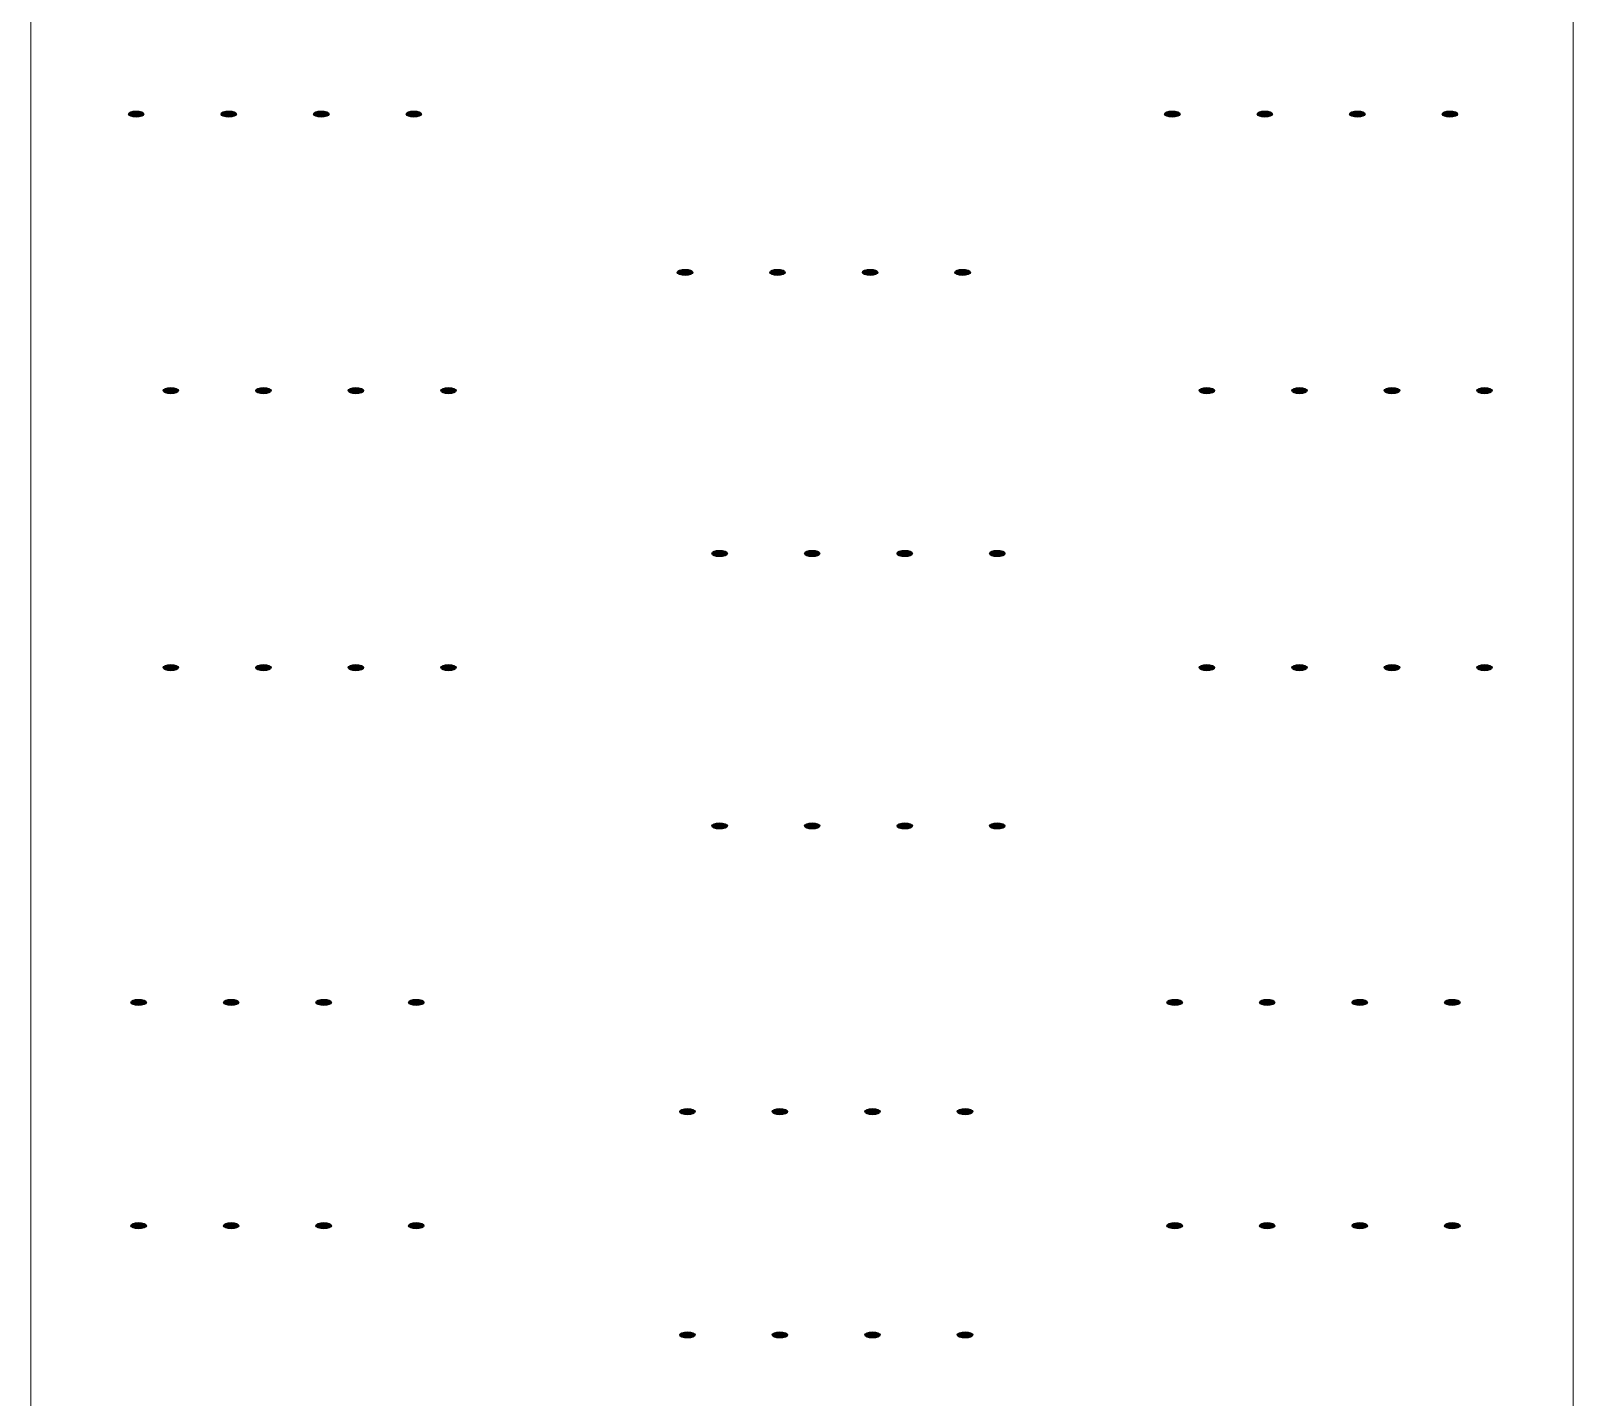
# Model space of a CAD drawing. Header units: millimetres. Extents: x -182 to 395, y -757 to 122.
# Drawn here: x -120.23 to -110.23, y -339.45 to -330.59 of the extents above; entities that cross this region are included whole.
import ezdxf

# ---------------------------------------------------------------- set-up
doc = ezdxf.new("R2010")
doc.units = ezdxf.units.MM
doc.layers.add('KY2WL', color=7, linetype='Continuous')
doc.layers.add('KY6WL', color=7, linetype='Continuous')

msp = doc.modelspace()

# ---------------------------------------------------------------- hatches: boundary and pattern name
at = {"layer": 'KY2WL'}
h = msp.add_hatch(color=256, dxfattribs=at)
edge = h.paths.add_edge_path()
edge.add_ellipse((-119.5443, -331.1288), major_axis=(0.05, 0), ratio=0.4, start_angle=0, end_angle=180)
edge.add_ellipse((-119.5443, -331.1288), major_axis=(0.05, 0), ratio=0.4, start_angle=180, end_angle=360)
h = msp.add_hatch(color=256, dxfattribs=at)
edge = h.paths.add_edge_path()
edge.add_ellipse((-119.5443, -331.1288), major_axis=(0.05, 0), ratio=0.4, start_angle=0, end_angle=180)
edge.add_ellipse((-119.5443, -331.1288), major_axis=(0.05, 0), ratio=0.4, start_angle=180, end_angle=360)
h = msp.add_hatch(color=256, dxfattribs=at)
edge = h.paths.add_edge_path()
edge.add_ellipse((-118.9443, -331.1288), major_axis=(0.05, 0), ratio=0.4, start_angle=0, end_angle=180)
edge.add_ellipse((-118.9443, -331.1288), major_axis=(0.05, 0), ratio=0.4, start_angle=180, end_angle=360)
h = msp.add_hatch(color=256, dxfattribs=at)
edge = h.paths.add_edge_path()
edge.add_ellipse((-118.9443, -331.1288), major_axis=(0.05, 0), ratio=0.4, start_angle=0, end_angle=180)
edge.add_ellipse((-118.9443, -331.1288), major_axis=(0.05, 0), ratio=0.4, start_angle=180, end_angle=360)
h = msp.add_hatch(color=256, dxfattribs=at)
edge = h.paths.add_edge_path()
edge.add_ellipse((-118.3443, -331.1288), major_axis=(0.05, 0), ratio=0.4, start_angle=0, end_angle=180)
edge.add_ellipse((-118.3443, -331.1288), major_axis=(0.05, 0), ratio=0.4, start_angle=180, end_angle=360)
h = msp.add_hatch(color=256, dxfattribs=at)
edge = h.paths.add_edge_path()
edge.add_ellipse((-118.3443, -331.1288), major_axis=(0.05, 0), ratio=0.4, start_angle=0, end_angle=180)
edge.add_ellipse((-118.3443, -331.1288), major_axis=(0.05, 0), ratio=0.4, start_angle=180, end_angle=360)
h = msp.add_hatch(color=256, dxfattribs=at)
edge = h.paths.add_edge_path()
edge.add_ellipse((-117.7443, -331.1288), major_axis=(-0.05, 0), ratio=0.4, start_angle=180, end_angle=360)
edge.add_ellipse((-117.7443, -331.1288), major_axis=(-0.05, 0), ratio=0.4, start_angle=0, end_angle=180)
h = msp.add_hatch(color=256, dxfattribs=at)
edge = h.paths.add_edge_path()
edge.add_ellipse((-117.7443, -331.1288), major_axis=(-0.05, 0), ratio=0.4, start_angle=180, end_angle=360)
edge.add_ellipse((-117.7443, -331.1288), major_axis=(-0.05, 0), ratio=0.4, start_angle=0, end_angle=180)
h = msp.add_hatch(color=256, dxfattribs=at)
edge = h.paths.add_edge_path()
edge.add_ellipse((-112.8266, -331.1288), major_axis=(0.05, 0), ratio=0.4, start_angle=0, end_angle=180)
edge.add_ellipse((-112.8266, -331.1288), major_axis=(0.05, 0), ratio=0.4, start_angle=180, end_angle=360)
h = msp.add_hatch(color=256, dxfattribs=at)
edge = h.paths.add_edge_path()
edge.add_ellipse((-112.8266, -331.1288), major_axis=(0.05, 0), ratio=0.4, start_angle=0, end_angle=180)
edge.add_ellipse((-112.8266, -331.1288), major_axis=(0.05, 0), ratio=0.4, start_angle=180, end_angle=360)
h = msp.add_hatch(color=256, dxfattribs=at)
edge = h.paths.add_edge_path()
edge.add_ellipse((-112.2266, -331.1288), major_axis=(-0.05, 0), ratio=0.4, start_angle=180, end_angle=360)
edge.add_ellipse((-112.2266, -331.1288), major_axis=(-0.05, 0), ratio=0.4, start_angle=0, end_angle=180)
h = msp.add_hatch(color=256, dxfattribs=at)
edge = h.paths.add_edge_path()
edge.add_ellipse((-112.2266, -331.1288), major_axis=(-0.05, 0), ratio=0.4, start_angle=180, end_angle=360)
edge.add_ellipse((-112.2266, -331.1288), major_axis=(-0.05, 0), ratio=0.4, start_angle=0, end_angle=180)
h = msp.add_hatch(color=256, dxfattribs=at)
edge = h.paths.add_edge_path()
edge.add_ellipse((-111.6266, -331.1288), major_axis=(-0.05, 0), ratio=0.4, start_angle=180, end_angle=360)
edge.add_ellipse((-111.6266, -331.1288), major_axis=(-0.05, 0), ratio=0.4, start_angle=0, end_angle=180)
h = msp.add_hatch(color=256, dxfattribs=at)
edge = h.paths.add_edge_path()
edge.add_ellipse((-111.6266, -331.1288), major_axis=(-0.05, 0), ratio=0.4, start_angle=180, end_angle=360)
edge.add_ellipse((-111.6266, -331.1288), major_axis=(-0.05, 0), ratio=0.4, start_angle=0, end_angle=180)
h = msp.add_hatch(color=256, dxfattribs=at)
edge = h.paths.add_edge_path()
edge.add_ellipse((-111.0266, -331.1288), major_axis=(0.05, 0), ratio=0.4, start_angle=0, end_angle=180)
edge.add_ellipse((-111.0266, -331.1288), major_axis=(0.05, 0), ratio=0.4, start_angle=180, end_angle=360)
h = msp.add_hatch(color=256, dxfattribs=at)
edge = h.paths.add_edge_path()
edge.add_ellipse((-111.0266, -331.1288), major_axis=(0.05, 0), ratio=0.4, start_angle=0, end_angle=180)
edge.add_ellipse((-111.0266, -331.1288), major_axis=(0.05, 0), ratio=0.4, start_angle=180, end_angle=360)
h = msp.add_hatch(color=256, dxfattribs=at)
edge = h.paths.add_edge_path()
edge.add_ellipse((-115.986, -332.1555), major_axis=(-0.05, 0), ratio=0.4, start_angle=180, end_angle=360)
edge.add_ellipse((-115.986, -332.1555), major_axis=(-0.05, 0), ratio=0.4, start_angle=0, end_angle=180)
h = msp.add_hatch(color=256, dxfattribs=at)
edge = h.paths.add_edge_path()
edge.add_ellipse((-115.986, -332.1555), major_axis=(-0.05, 0), ratio=0.4, start_angle=180, end_angle=360)
edge.add_ellipse((-115.986, -332.1555), major_axis=(-0.05, 0), ratio=0.4, start_angle=0, end_angle=180)
h = msp.add_hatch(color=256, dxfattribs=at)
edge = h.paths.add_edge_path()
edge.add_ellipse((-115.386, -332.1555), major_axis=(0.05, 0), ratio=0.4, start_angle=0, end_angle=180)
edge.add_ellipse((-115.386, -332.1555), major_axis=(0.05, 0), ratio=0.4, start_angle=180, end_angle=360)
h = msp.add_hatch(color=256, dxfattribs=at)
edge = h.paths.add_edge_path()
edge.add_ellipse((-115.386, -332.1555), major_axis=(0.05, 0), ratio=0.4, start_angle=0, end_angle=180)
edge.add_ellipse((-115.386, -332.1555), major_axis=(0.05, 0), ratio=0.4, start_angle=180, end_angle=360)
h = msp.add_hatch(color=256, dxfattribs=at)
edge = h.paths.add_edge_path()
edge.add_ellipse((-114.786, -332.1555), major_axis=(0.05, 0), ratio=0.4, start_angle=0, end_angle=180)
edge.add_ellipse((-114.786, -332.1555), major_axis=(0.05, 0), ratio=0.4, start_angle=180, end_angle=360)
h = msp.add_hatch(color=256, dxfattribs=at)
edge = h.paths.add_edge_path()
edge.add_ellipse((-114.786, -332.1555), major_axis=(0.05, 0), ratio=0.4, start_angle=0, end_angle=180)
edge.add_ellipse((-114.786, -332.1555), major_axis=(0.05, 0), ratio=0.4, start_angle=180, end_angle=360)
h = msp.add_hatch(color=256, dxfattribs=at)
edge = h.paths.add_edge_path()
edge.add_ellipse((-114.186, -332.1555), major_axis=(0.05, 0), ratio=0.4, start_angle=0, end_angle=180)
edge.add_ellipse((-114.186, -332.1555), major_axis=(0.05, 0), ratio=0.4, start_angle=180, end_angle=360)
h = msp.add_hatch(color=256, dxfattribs=at)
edge = h.paths.add_edge_path()
edge.add_ellipse((-114.186, -332.1555), major_axis=(0.05, 0), ratio=0.4, start_angle=0, end_angle=180)
edge.add_ellipse((-114.186, -332.1555), major_axis=(0.05, 0), ratio=0.4, start_angle=180, end_angle=360)
h = msp.add_hatch(color=256, dxfattribs=at)
edge = h.paths.add_edge_path()
edge.add_ellipse((-119.3198, -332.9222), major_axis=(-0.05, 0), ratio=0.4, start_angle=180, end_angle=360)
edge.add_ellipse((-119.3198, -332.9222), major_axis=(-0.05, 0), ratio=0.4, start_angle=0, end_angle=180)
h = msp.add_hatch(color=256, dxfattribs=at)
edge = h.paths.add_edge_path()
edge.add_ellipse((-119.3198, -332.9222), major_axis=(-0.05, 0), ratio=0.4, start_angle=180, end_angle=360)
edge.add_ellipse((-119.3198, -332.9222), major_axis=(-0.05, 0), ratio=0.4, start_angle=0, end_angle=180)
h = msp.add_hatch(color=256, dxfattribs=at)
edge = h.paths.add_edge_path()
edge.add_ellipse((-118.7198, -332.9222), major_axis=(0.05, 0), ratio=0.4, start_angle=0, end_angle=180)
edge.add_ellipse((-118.7198, -332.9222), major_axis=(0.05, 0), ratio=0.4, start_angle=180, end_angle=360)
h = msp.add_hatch(color=256, dxfattribs=at)
edge = h.paths.add_edge_path()
edge.add_ellipse((-118.7198, -332.9222), major_axis=(0.05, 0), ratio=0.4, start_angle=0, end_angle=180)
edge.add_ellipse((-118.7198, -332.9222), major_axis=(0.05, 0), ratio=0.4, start_angle=180, end_angle=360)
h = msp.add_hatch(color=256, dxfattribs=at)
edge = h.paths.add_edge_path()
edge.add_ellipse((-118.1198, -332.9222), major_axis=(-0.05, 0), ratio=0.4, start_angle=180, end_angle=360)
edge.add_ellipse((-118.1198, -332.9222), major_axis=(-0.05, 0), ratio=0.4, start_angle=0, end_angle=180)
h = msp.add_hatch(color=256, dxfattribs=at)
edge = h.paths.add_edge_path()
edge.add_ellipse((-118.1198, -332.9222), major_axis=(-0.05, 0), ratio=0.4, start_angle=180, end_angle=360)
edge.add_ellipse((-118.1198, -332.9222), major_axis=(-0.05, 0), ratio=0.4, start_angle=0, end_angle=180)
h = msp.add_hatch(color=256, dxfattribs=at)
edge = h.paths.add_edge_path()
edge.add_ellipse((-117.5198, -332.9222), major_axis=(-0.05, 0), ratio=0.4, start_angle=180, end_angle=360)
edge.add_ellipse((-117.5198, -332.9222), major_axis=(-0.05, 0), ratio=0.4, start_angle=0, end_angle=180)
h = msp.add_hatch(color=256, dxfattribs=at)
edge = h.paths.add_edge_path()
edge.add_ellipse((-117.5198, -332.9222), major_axis=(-0.05, 0), ratio=0.4, start_angle=180, end_angle=360)
edge.add_ellipse((-117.5198, -332.9222), major_axis=(-0.05, 0), ratio=0.4, start_angle=0, end_angle=180)
h = msp.add_hatch(color=256, dxfattribs=at)
edge = h.paths.add_edge_path()
edge.add_ellipse((-112.6021, -332.9222), major_axis=(-0.05, 0), ratio=0.4, start_angle=180, end_angle=360)
edge.add_ellipse((-112.6021, -332.9222), major_axis=(-0.05, 0), ratio=0.4, start_angle=0, end_angle=180)
h = msp.add_hatch(color=256, dxfattribs=at)
edge = h.paths.add_edge_path()
edge.add_ellipse((-112.6021, -332.9222), major_axis=(-0.05, 0), ratio=0.4, start_angle=180, end_angle=360)
edge.add_ellipse((-112.6021, -332.9222), major_axis=(-0.05, 0), ratio=0.4, start_angle=0, end_angle=180)
h = msp.add_hatch(color=256, dxfattribs=at)
edge = h.paths.add_edge_path()
edge.add_ellipse((-112.0021, -332.9222), major_axis=(-0.05, 0), ratio=0.4, start_angle=180, end_angle=360)
edge.add_ellipse((-112.0021, -332.9222), major_axis=(-0.05, 0), ratio=0.4, start_angle=0, end_angle=180)
h = msp.add_hatch(color=256, dxfattribs=at)
edge = h.paths.add_edge_path()
edge.add_ellipse((-112.0021, -332.9222), major_axis=(-0.05, 0), ratio=0.4, start_angle=180, end_angle=360)
edge.add_ellipse((-112.0021, -332.9222), major_axis=(-0.05, 0), ratio=0.4, start_angle=0, end_angle=180)
h = msp.add_hatch(color=256, dxfattribs=at)
edge = h.paths.add_edge_path()
edge.add_ellipse((-111.4021, -332.9222), major_axis=(0.05, 0), ratio=0.4, start_angle=0, end_angle=180)
edge.add_ellipse((-111.4021, -332.9222), major_axis=(0.05, 0), ratio=0.4, start_angle=180, end_angle=360)
h = msp.add_hatch(color=256, dxfattribs=at)
edge = h.paths.add_edge_path()
edge.add_ellipse((-111.4021, -332.9222), major_axis=(0.05, 0), ratio=0.4, start_angle=0, end_angle=180)
edge.add_ellipse((-111.4021, -332.9222), major_axis=(0.05, 0), ratio=0.4, start_angle=180, end_angle=360)
h = msp.add_hatch(color=256, dxfattribs=at)
edge = h.paths.add_edge_path()
edge.add_ellipse((-110.8021, -332.9222), major_axis=(0.05, 0), ratio=0.4, start_angle=0, end_angle=180)
edge.add_ellipse((-110.8021, -332.9222), major_axis=(0.05, 0), ratio=0.4, start_angle=180, end_angle=360)
h = msp.add_hatch(color=256, dxfattribs=at)
edge = h.paths.add_edge_path()
edge.add_ellipse((-110.8021, -332.9222), major_axis=(0.05, 0), ratio=0.4, start_angle=0, end_angle=180)
edge.add_ellipse((-110.8021, -332.9222), major_axis=(0.05, 0), ratio=0.4, start_angle=180, end_angle=360)
h = msp.add_hatch(color=256, dxfattribs=at)
edge = h.paths.add_edge_path()
edge.add_ellipse((-115.7615, -333.9783), major_axis=(0.05, 0), ratio=0.4, start_angle=0, end_angle=180)
edge.add_ellipse((-115.7615, -333.9783), major_axis=(0.05, 0), ratio=0.4, start_angle=180, end_angle=360)
h = msp.add_hatch(color=256, dxfattribs=at)
edge = h.paths.add_edge_path()
edge.add_ellipse((-115.7615, -333.9783), major_axis=(0.05, 0), ratio=0.4, start_angle=0, end_angle=180)
edge.add_ellipse((-115.7615, -333.9783), major_axis=(0.05, 0), ratio=0.4, start_angle=180, end_angle=360)
h = msp.add_hatch(color=256, dxfattribs=at)
edge = h.paths.add_edge_path()
edge.add_ellipse((-115.1615, -333.9783), major_axis=(-0.05, 0), ratio=0.4, start_angle=180, end_angle=360)
edge.add_ellipse((-115.1615, -333.9783), major_axis=(-0.05, 0), ratio=0.4, start_angle=0, end_angle=180)
h = msp.add_hatch(color=256, dxfattribs=at)
edge = h.paths.add_edge_path()
edge.add_ellipse((-115.1615, -333.9783), major_axis=(-0.05, 0), ratio=0.4, start_angle=180, end_angle=360)
edge.add_ellipse((-115.1615, -333.9783), major_axis=(-0.05, 0), ratio=0.4, start_angle=0, end_angle=180)
h = msp.add_hatch(color=256, dxfattribs=at)
edge = h.paths.add_edge_path()
edge.add_ellipse((-114.5615, -333.9783), major_axis=(0.05, 0), ratio=0.4, start_angle=0, end_angle=180)
edge.add_ellipse((-114.5615, -333.9783), major_axis=(0.05, 0), ratio=0.4, start_angle=180, end_angle=360)
h = msp.add_hatch(color=256, dxfattribs=at)
edge = h.paths.add_edge_path()
edge.add_ellipse((-114.5615, -333.9783), major_axis=(0.05, 0), ratio=0.4, start_angle=0, end_angle=180)
edge.add_ellipse((-114.5615, -333.9783), major_axis=(0.05, 0), ratio=0.4, start_angle=180, end_angle=360)
h = msp.add_hatch(color=256, dxfattribs=at)
edge = h.paths.add_edge_path()
edge.add_ellipse((-113.9615, -333.9783), major_axis=(-0.05, 0), ratio=0.4, start_angle=180, end_angle=360)
edge.add_ellipse((-113.9615, -333.9783), major_axis=(-0.05, 0), ratio=0.4, start_angle=0, end_angle=180)
h = msp.add_hatch(color=256, dxfattribs=at)
edge = h.paths.add_edge_path()
edge.add_ellipse((-113.9615, -333.9783), major_axis=(-0.05, 0), ratio=0.4, start_angle=180, end_angle=360)
edge.add_ellipse((-113.9615, -333.9783), major_axis=(-0.05, 0), ratio=0.4, start_angle=0, end_angle=180)
h = msp.add_hatch(color=256, dxfattribs=at)
edge = h.paths.add_edge_path()
edge.add_ellipse((-119.3198, -334.7183), major_axis=(-0.05, 0), ratio=0.4, start_angle=180, end_angle=360)
edge.add_ellipse((-119.3198, -334.7183), major_axis=(-0.05, 0), ratio=0.4, start_angle=0, end_angle=180)
h = msp.add_hatch(color=256, dxfattribs=at)
edge = h.paths.add_edge_path()
edge.add_ellipse((-119.3198, -334.7183), major_axis=(-0.05, 0), ratio=0.4, start_angle=180, end_angle=360)
edge.add_ellipse((-119.3198, -334.7183), major_axis=(-0.05, 0), ratio=0.4, start_angle=0, end_angle=180)
h = msp.add_hatch(color=256, dxfattribs=at)
edge = h.paths.add_edge_path()
edge.add_ellipse((-118.7198, -334.7183), major_axis=(0.05, 0), ratio=0.4, start_angle=0, end_angle=180)
edge.add_ellipse((-118.7198, -334.7183), major_axis=(0.05, 0), ratio=0.4, start_angle=180, end_angle=360)
h = msp.add_hatch(color=256, dxfattribs=at)
edge = h.paths.add_edge_path()
edge.add_ellipse((-118.7198, -334.7183), major_axis=(0.05, 0), ratio=0.4, start_angle=0, end_angle=180)
edge.add_ellipse((-118.7198, -334.7183), major_axis=(0.05, 0), ratio=0.4, start_angle=180, end_angle=360)
h = msp.add_hatch(color=256, dxfattribs=at)
edge = h.paths.add_edge_path()
edge.add_ellipse((-118.1198, -334.7183), major_axis=(-0.05, 0), ratio=0.4, start_angle=180, end_angle=360)
edge.add_ellipse((-118.1198, -334.7183), major_axis=(-0.05, 0), ratio=0.4, start_angle=0, end_angle=180)
h = msp.add_hatch(color=256, dxfattribs=at)
edge = h.paths.add_edge_path()
edge.add_ellipse((-118.1198, -334.7183), major_axis=(-0.05, 0), ratio=0.4, start_angle=180, end_angle=360)
edge.add_ellipse((-118.1198, -334.7183), major_axis=(-0.05, 0), ratio=0.4, start_angle=0, end_angle=180)
h = msp.add_hatch(color=256, dxfattribs=at)
edge = h.paths.add_edge_path()
edge.add_ellipse((-117.5198, -334.7183), major_axis=(-0.05, 0), ratio=0.4, start_angle=180, end_angle=360)
edge.add_ellipse((-117.5198, -334.7183), major_axis=(-0.05, 0), ratio=0.4, start_angle=0, end_angle=180)
h = msp.add_hatch(color=256, dxfattribs=at)
edge = h.paths.add_edge_path()
edge.add_ellipse((-117.5198, -334.7183), major_axis=(-0.05, 0), ratio=0.4, start_angle=180, end_angle=360)
edge.add_ellipse((-117.5198, -334.7183), major_axis=(-0.05, 0), ratio=0.4, start_angle=0, end_angle=180)
h = msp.add_hatch(color=256, dxfattribs=at)
edge = h.paths.add_edge_path()
edge.add_ellipse((-112.6021, -334.7183), major_axis=(-0.05, 0), ratio=0.4, start_angle=180, end_angle=360)
edge.add_ellipse((-112.6021, -334.7183), major_axis=(-0.05, 0), ratio=0.4, start_angle=0, end_angle=180)
h = msp.add_hatch(color=256, dxfattribs=at)
edge = h.paths.add_edge_path()
edge.add_ellipse((-112.6021, -334.7183), major_axis=(-0.05, 0), ratio=0.4, start_angle=180, end_angle=360)
edge.add_ellipse((-112.6021, -334.7183), major_axis=(-0.05, 0), ratio=0.4, start_angle=0, end_angle=180)
h = msp.add_hatch(color=256, dxfattribs=at)
edge = h.paths.add_edge_path()
edge.add_ellipse((-112.0021, -334.7183), major_axis=(-0.05, 0), ratio=0.4, start_angle=180, end_angle=360)
edge.add_ellipse((-112.0021, -334.7183), major_axis=(-0.05, 0), ratio=0.4, start_angle=0, end_angle=180)
h = msp.add_hatch(color=256, dxfattribs=at)
edge = h.paths.add_edge_path()
edge.add_ellipse((-112.0021, -334.7183), major_axis=(-0.05, 0), ratio=0.4, start_angle=180, end_angle=360)
edge.add_ellipse((-112.0021, -334.7183), major_axis=(-0.05, 0), ratio=0.4, start_angle=0, end_angle=180)
h = msp.add_hatch(color=256, dxfattribs=at)
edge = h.paths.add_edge_path()
edge.add_ellipse((-111.4021, -334.7183), major_axis=(0.05, 0), ratio=0.4, start_angle=0, end_angle=180)
edge.add_ellipse((-111.4021, -334.7183), major_axis=(0.05, 0), ratio=0.4, start_angle=180, end_angle=360)
h = msp.add_hatch(color=256, dxfattribs=at)
edge = h.paths.add_edge_path()
edge.add_ellipse((-111.4021, -334.7183), major_axis=(0.05, 0), ratio=0.4, start_angle=0, end_angle=180)
edge.add_ellipse((-111.4021, -334.7183), major_axis=(0.05, 0), ratio=0.4, start_angle=180, end_angle=360)
h = msp.add_hatch(color=256, dxfattribs=at)
edge = h.paths.add_edge_path()
edge.add_ellipse((-110.8021, -334.7183), major_axis=(0.05, 0), ratio=0.4, start_angle=0, end_angle=180)
edge.add_ellipse((-110.8021, -334.7183), major_axis=(0.05, 0), ratio=0.4, start_angle=180, end_angle=360)
h = msp.add_hatch(color=256, dxfattribs=at)
edge = h.paths.add_edge_path()
edge.add_ellipse((-110.8021, -334.7183), major_axis=(0.05, 0), ratio=0.4, start_angle=0, end_angle=180)
edge.add_ellipse((-110.8021, -334.7183), major_axis=(0.05, 0), ratio=0.4, start_angle=180, end_angle=360)
h = msp.add_hatch(color=256, dxfattribs=at)
edge = h.paths.add_edge_path()
edge.add_ellipse((-115.7615, -335.745), major_axis=(-0.05, 0), ratio=0.4, start_angle=180, end_angle=360)
edge.add_ellipse((-115.7615, -335.745), major_axis=(-0.05, 0), ratio=0.4, start_angle=0, end_angle=180)
h = msp.add_hatch(color=256, dxfattribs=at)
edge = h.paths.add_edge_path()
edge.add_ellipse((-115.7615, -335.745), major_axis=(-0.05, 0), ratio=0.4, start_angle=180, end_angle=360)
edge.add_ellipse((-115.7615, -335.745), major_axis=(-0.05, 0), ratio=0.4, start_angle=0, end_angle=180)
h = msp.add_hatch(color=256, dxfattribs=at)
edge = h.paths.add_edge_path()
edge.add_ellipse((-115.1615, -335.745), major_axis=(-0.05, 0), ratio=0.4, start_angle=180, end_angle=360)
edge.add_ellipse((-115.1615, -335.745), major_axis=(-0.05, 0), ratio=0.4, start_angle=0, end_angle=180)
h = msp.add_hatch(color=256, dxfattribs=at)
edge = h.paths.add_edge_path()
edge.add_ellipse((-115.1615, -335.745), major_axis=(-0.05, 0), ratio=0.4, start_angle=180, end_angle=360)
edge.add_ellipse((-115.1615, -335.745), major_axis=(-0.05, 0), ratio=0.4, start_angle=0, end_angle=180)
h = msp.add_hatch(color=256, dxfattribs=at)
edge = h.paths.add_edge_path()
edge.add_ellipse((-114.5615, -335.745), major_axis=(0.05, 0), ratio=0.4, start_angle=0, end_angle=180)
edge.add_ellipse((-114.5615, -335.745), major_axis=(0.05, 0), ratio=0.4, start_angle=180, end_angle=360)
h = msp.add_hatch(color=256, dxfattribs=at)
edge = h.paths.add_edge_path()
edge.add_ellipse((-114.5615, -335.745), major_axis=(0.05, 0), ratio=0.4, start_angle=0, end_angle=180)
edge.add_ellipse((-114.5615, -335.745), major_axis=(0.05, 0), ratio=0.4, start_angle=180, end_angle=360)
h = msp.add_hatch(color=256, dxfattribs=at)
edge = h.paths.add_edge_path()
edge.add_ellipse((-113.9615, -335.745), major_axis=(-0.05, 0), ratio=0.4, start_angle=180, end_angle=360)
edge.add_ellipse((-113.9615, -335.745), major_axis=(-0.05, 0), ratio=0.4, start_angle=0, end_angle=180)
h = msp.add_hatch(color=256, dxfattribs=at)
edge = h.paths.add_edge_path()
edge.add_ellipse((-113.9615, -335.745), major_axis=(-0.05, 0), ratio=0.4, start_angle=180, end_angle=360)
edge.add_ellipse((-113.9615, -335.745), major_axis=(-0.05, 0), ratio=0.4, start_angle=0, end_angle=180)
h = msp.add_hatch(color=256, dxfattribs=at)
edge = h.paths.add_edge_path()
edge.add_ellipse((-119.5287, -336.8901), major_axis=(0.05, 0), ratio=0.4, start_angle=0, end_angle=180)
edge.add_ellipse((-119.5287, -336.8901), major_axis=(0.05, 0), ratio=0.4, start_angle=180, end_angle=360)
h = msp.add_hatch(color=256, dxfattribs=at)
edge = h.paths.add_edge_path()
edge.add_ellipse((-118.9287, -336.8901), major_axis=(-0.05, 0), ratio=0.4, start_angle=180, end_angle=360)
edge.add_ellipse((-118.9287, -336.8901), major_axis=(-0.05, 0), ratio=0.4, start_angle=0, end_angle=180)
h = msp.add_hatch(color=256, dxfattribs=at)
edge = h.paths.add_edge_path()
edge.add_ellipse((-118.3287, -336.8901), major_axis=(-0.05, 0), ratio=0.4, start_angle=180, end_angle=360)
edge.add_ellipse((-118.3287, -336.8901), major_axis=(-0.05, 0), ratio=0.4, start_angle=0, end_angle=180)
h = msp.add_hatch(color=256, dxfattribs=at)
edge = h.paths.add_edge_path()
edge.add_ellipse((-117.7287, -336.8901), major_axis=(-0.05, 0), ratio=0.4, start_angle=180, end_angle=360)
edge.add_ellipse((-117.7287, -336.8901), major_axis=(-0.05, 0), ratio=0.4, start_angle=0, end_angle=180)
h = msp.add_hatch(color=256, dxfattribs=at)
edge = h.paths.add_edge_path()
edge.add_ellipse((-112.8111, -336.8901), major_axis=(-0.05, 0), ratio=0.4, start_angle=180, end_angle=360)
edge.add_ellipse((-112.8111, -336.8901), major_axis=(-0.05, 0), ratio=0.4, start_angle=0, end_angle=180)
h = msp.add_hatch(color=256, dxfattribs=at)
edge = h.paths.add_edge_path()
edge.add_ellipse((-112.2111, -336.8901), major_axis=(-0.05, 0), ratio=0.4, start_angle=180, end_angle=360)
edge.add_ellipse((-112.2111, -336.8901), major_axis=(-0.05, 0), ratio=0.4, start_angle=0, end_angle=180)
h = msp.add_hatch(color=256, dxfattribs=at)
edge = h.paths.add_edge_path()
edge.add_ellipse((-111.6111, -336.8901), major_axis=(0.05, 0), ratio=0.4, start_angle=0, end_angle=180)
edge.add_ellipse((-111.6111, -336.8901), major_axis=(0.05, 0), ratio=0.4, start_angle=180, end_angle=360)
h = msp.add_hatch(color=256, dxfattribs=at)
edge = h.paths.add_edge_path()
edge.add_ellipse((-111.0111, -336.8901), major_axis=(-0.05, 0), ratio=0.4, start_angle=180, end_angle=360)
edge.add_ellipse((-111.0111, -336.8901), major_axis=(-0.05, 0), ratio=0.4, start_angle=0, end_angle=180)
h = msp.add_hatch(color=256, dxfattribs=at)
edge = h.paths.add_edge_path()
edge.add_ellipse((-115.9705, -337.598), major_axis=(-0.05, 0), ratio=0.4, start_angle=180, end_angle=360)
edge.add_ellipse((-115.9705, -337.598), major_axis=(-0.05, 0), ratio=0.4, start_angle=0, end_angle=180)
h = msp.add_hatch(color=256, dxfattribs=at)
edge = h.paths.add_edge_path()
edge.add_ellipse((-115.9705, -337.598), major_axis=(-0.05, 0), ratio=0.4, start_angle=180, end_angle=360)
edge.add_ellipse((-115.9705, -337.598), major_axis=(-0.05, 0), ratio=0.4, start_angle=0, end_angle=180)
h = msp.add_hatch(color=256, dxfattribs=at)
edge = h.paths.add_edge_path()
edge.add_ellipse((-115.3705, -337.598), major_axis=(0.05, 0), ratio=0.4, start_angle=0, end_angle=180)
edge.add_ellipse((-115.3705, -337.598), major_axis=(0.05, 0), ratio=0.4, start_angle=180, end_angle=360)
h = msp.add_hatch(color=256, dxfattribs=at)
edge = h.paths.add_edge_path()
edge.add_ellipse((-115.3705, -337.598), major_axis=(0.05, 0), ratio=0.4, start_angle=0, end_angle=180)
edge.add_ellipse((-115.3705, -337.598), major_axis=(0.05, 0), ratio=0.4, start_angle=180, end_angle=360)
h = msp.add_hatch(color=256, dxfattribs=at)
edge = h.paths.add_edge_path()
edge.add_ellipse((-114.7705, -337.598), major_axis=(-0.05, 0), ratio=0.4, start_angle=180, end_angle=360)
edge.add_ellipse((-114.7705, -337.598), major_axis=(-0.05, 0), ratio=0.4, start_angle=0, end_angle=180)
h = msp.add_hatch(color=256, dxfattribs=at)
edge = h.paths.add_edge_path()
edge.add_ellipse((-114.7705, -337.598), major_axis=(-0.05, 0), ratio=0.4, start_angle=180, end_angle=360)
edge.add_ellipse((-114.7705, -337.598), major_axis=(-0.05, 0), ratio=0.4, start_angle=0, end_angle=180)
h = msp.add_hatch(color=256, dxfattribs=at)
edge = h.paths.add_edge_path()
edge.add_ellipse((-114.1705, -337.598), major_axis=(-0.05, 0), ratio=0.4, start_angle=180, end_angle=360)
edge.add_ellipse((-114.1705, -337.598), major_axis=(-0.05, 0), ratio=0.4, start_angle=0, end_angle=180)
h = msp.add_hatch(color=256, dxfattribs=at)
edge = h.paths.add_edge_path()
edge.add_ellipse((-114.1705, -337.598), major_axis=(-0.05, 0), ratio=0.4, start_angle=180, end_angle=360)
edge.add_ellipse((-114.1705, -337.598), major_axis=(-0.05, 0), ratio=0.4, start_angle=0, end_angle=180)
h = msp.add_hatch(color=256, dxfattribs=at)
edge = h.paths.add_edge_path()
edge.add_ellipse((-119.5287, -338.338), major_axis=(0.05, 0), ratio=0.4, start_angle=0, end_angle=180)
edge.add_ellipse((-119.5287, -338.338), major_axis=(0.05, 0), ratio=0.4, start_angle=180, end_angle=360)
h = msp.add_hatch(color=256, dxfattribs=at)
edge = h.paths.add_edge_path()
edge.add_ellipse((-119.5287, -338.338), major_axis=(0.05, 0), ratio=0.4, start_angle=0, end_angle=180)
edge.add_ellipse((-119.5287, -338.338), major_axis=(0.05, 0), ratio=0.4, start_angle=180, end_angle=360)
h = msp.add_hatch(color=256, dxfattribs=at)
edge = h.paths.add_edge_path()
edge.add_ellipse((-118.9287, -338.338), major_axis=(-0.05, 0), ratio=0.4, start_angle=180, end_angle=360)
edge.add_ellipse((-118.9287, -338.338), major_axis=(-0.05, 0), ratio=0.4, start_angle=0, end_angle=180)
h = msp.add_hatch(color=256, dxfattribs=at)
edge = h.paths.add_edge_path()
edge.add_ellipse((-118.9287, -338.338), major_axis=(-0.05, 0), ratio=0.4, start_angle=180, end_angle=360)
edge.add_ellipse((-118.9287, -338.338), major_axis=(-0.05, 0), ratio=0.4, start_angle=0, end_angle=180)
h = msp.add_hatch(color=256, dxfattribs=at)
edge = h.paths.add_edge_path()
edge.add_ellipse((-118.3287, -338.338), major_axis=(0.05, 0), ratio=0.4, start_angle=0, end_angle=180)
edge.add_ellipse((-118.3287, -338.338), major_axis=(0.05, 0), ratio=0.4, start_angle=180, end_angle=360)
h = msp.add_hatch(color=256, dxfattribs=at)
edge = h.paths.add_edge_path()
edge.add_ellipse((-118.3287, -338.338), major_axis=(0.05, 0), ratio=0.4, start_angle=0, end_angle=180)
edge.add_ellipse((-118.3287, -338.338), major_axis=(0.05, 0), ratio=0.4, start_angle=180, end_angle=360)
h = msp.add_hatch(color=256, dxfattribs=at)
edge = h.paths.add_edge_path()
edge.add_ellipse((-117.7287, -338.338), major_axis=(-0.05, 0), ratio=0.4, start_angle=180, end_angle=360)
edge.add_ellipse((-117.7287, -338.338), major_axis=(-0.05, 0), ratio=0.4, start_angle=0, end_angle=180)
h = msp.add_hatch(color=256, dxfattribs=at)
edge = h.paths.add_edge_path()
edge.add_ellipse((-117.7287, -338.338), major_axis=(-0.05, 0), ratio=0.4, start_angle=180, end_angle=360)
edge.add_ellipse((-117.7287, -338.338), major_axis=(-0.05, 0), ratio=0.4, start_angle=0, end_angle=180)
h = msp.add_hatch(color=256, dxfattribs=at)
edge = h.paths.add_edge_path()
edge.add_ellipse((-112.8111, -338.338), major_axis=(0.05, 0), ratio=0.4, start_angle=0, end_angle=180)
edge.add_ellipse((-112.8111, -338.338), major_axis=(0.05, 0), ratio=0.4, start_angle=180, end_angle=360)
h = msp.add_hatch(color=256, dxfattribs=at)
edge = h.paths.add_edge_path()
edge.add_ellipse((-112.8111, -338.338), major_axis=(0.05, 0), ratio=0.4, start_angle=0, end_angle=180)
edge.add_ellipse((-112.8111, -338.338), major_axis=(0.05, 0), ratio=0.4, start_angle=180, end_angle=360)
h = msp.add_hatch(color=256, dxfattribs=at)
edge = h.paths.add_edge_path()
edge.add_ellipse((-112.2111, -338.338), major_axis=(-0.05, 0), ratio=0.4, start_angle=180, end_angle=360)
edge.add_ellipse((-112.2111, -338.338), major_axis=(-0.05, 0), ratio=0.4, start_angle=0, end_angle=180)
h = msp.add_hatch(color=256, dxfattribs=at)
edge = h.paths.add_edge_path()
edge.add_ellipse((-112.2111, -338.338), major_axis=(-0.05, 0), ratio=0.4, start_angle=180, end_angle=360)
edge.add_ellipse((-112.2111, -338.338), major_axis=(-0.05, 0), ratio=0.4, start_angle=0, end_angle=180)
h = msp.add_hatch(color=256, dxfattribs=at)
edge = h.paths.add_edge_path()
edge.add_ellipse((-111.6111, -338.338), major_axis=(0.05, 0), ratio=0.4, start_angle=0, end_angle=180)
edge.add_ellipse((-111.6111, -338.338), major_axis=(0.05, 0), ratio=0.4, start_angle=180, end_angle=360)
h = msp.add_hatch(color=256, dxfattribs=at)
edge = h.paths.add_edge_path()
edge.add_ellipse((-111.6111, -338.338), major_axis=(0.05, 0), ratio=0.4, start_angle=0, end_angle=180)
edge.add_ellipse((-111.6111, -338.338), major_axis=(0.05, 0), ratio=0.4, start_angle=180, end_angle=360)
h = msp.add_hatch(color=256, dxfattribs=at)
edge = h.paths.add_edge_path()
edge.add_ellipse((-111.0111, -338.338), major_axis=(-0.05, 0), ratio=0.4, start_angle=180, end_angle=360)
edge.add_ellipse((-111.0111, -338.338), major_axis=(-0.05, 0), ratio=0.4, start_angle=0, end_angle=180)
h = msp.add_hatch(color=256, dxfattribs=at)
edge = h.paths.add_edge_path()
edge.add_ellipse((-111.0111, -338.338), major_axis=(-0.05, 0), ratio=0.4, start_angle=180, end_angle=360)
edge.add_ellipse((-111.0111, -338.338), major_axis=(-0.05, 0), ratio=0.4, start_angle=0, end_angle=180)
h = msp.add_hatch(color=256, dxfattribs=at)
edge = h.paths.add_edge_path()
edge.add_ellipse((-115.9705, -339.0459), major_axis=(-0.05, 0), ratio=0.4, start_angle=180, end_angle=360)
edge.add_ellipse((-115.9705, -339.0459), major_axis=(-0.05, 0), ratio=0.4, start_angle=0, end_angle=180)
h = msp.add_hatch(color=256, dxfattribs=at)
edge = h.paths.add_edge_path()
edge.add_ellipse((-115.9705, -339.0459), major_axis=(-0.05, 0), ratio=0.4, start_angle=180, end_angle=360)
edge.add_ellipse((-115.9705, -339.0459), major_axis=(-0.05, 0), ratio=0.4, start_angle=0, end_angle=180)
h = msp.add_hatch(color=256, dxfattribs=at)
edge = h.paths.add_edge_path()
edge.add_ellipse((-115.9705, -339.0459), major_axis=(-0.05, 0), ratio=0.4, start_angle=180, end_angle=360)
edge.add_ellipse((-115.9705, -339.0459), major_axis=(-0.05, 0), ratio=0.4, start_angle=0, end_angle=180)
h = msp.add_hatch(color=256, dxfattribs=at)
edge = h.paths.add_edge_path()
edge.add_ellipse((-115.9705, -339.0459), major_axis=(-0.05, 0), ratio=0.4, start_angle=180, end_angle=360)
edge.add_ellipse((-115.9705, -339.0459), major_axis=(-0.05, 0), ratio=0.4, start_angle=0, end_angle=180)
h = msp.add_hatch(color=256, dxfattribs=at)
edge = h.paths.add_edge_path()
edge.add_ellipse((-115.3705, -339.0459), major_axis=(0.05, 0), ratio=0.4, start_angle=0, end_angle=180)
edge.add_ellipse((-115.3705, -339.0459), major_axis=(0.05, 0), ratio=0.4, start_angle=180, end_angle=360)
h = msp.add_hatch(color=256, dxfattribs=at)
edge = h.paths.add_edge_path()
edge.add_ellipse((-115.3705, -339.0459), major_axis=(0.05, 0), ratio=0.4, start_angle=0, end_angle=180)
edge.add_ellipse((-115.3705, -339.0459), major_axis=(0.05, 0), ratio=0.4, start_angle=180, end_angle=360)
h = msp.add_hatch(color=256, dxfattribs=at)
edge = h.paths.add_edge_path()
edge.add_ellipse((-115.3705, -339.0459), major_axis=(0.05, 0), ratio=0.4, start_angle=0, end_angle=180)
edge.add_ellipse((-115.3705, -339.0459), major_axis=(0.05, 0), ratio=0.4, start_angle=180, end_angle=360)
h = msp.add_hatch(color=256, dxfattribs=at)
edge = h.paths.add_edge_path()
edge.add_ellipse((-115.3705, -339.0459), major_axis=(0.05, 0), ratio=0.4, start_angle=0, end_angle=180)
edge.add_ellipse((-115.3705, -339.0459), major_axis=(0.05, 0), ratio=0.4, start_angle=180, end_angle=360)
h = msp.add_hatch(color=256, dxfattribs=at)
edge = h.paths.add_edge_path()
edge.add_ellipse((-114.7705, -339.0459), major_axis=(-0.05, 0), ratio=0.4, start_angle=180, end_angle=360)
edge.add_ellipse((-114.7705, -339.0459), major_axis=(-0.05, 0), ratio=0.4, start_angle=0, end_angle=180)
h = msp.add_hatch(color=256, dxfattribs=at)
edge = h.paths.add_edge_path()
edge.add_ellipse((-114.7705, -339.0459), major_axis=(-0.05, 0), ratio=0.4, start_angle=180, end_angle=360)
edge.add_ellipse((-114.7705, -339.0459), major_axis=(-0.05, 0), ratio=0.4, start_angle=0, end_angle=180)
h = msp.add_hatch(color=256, dxfattribs=at)
edge = h.paths.add_edge_path()
edge.add_ellipse((-114.7705, -339.0459), major_axis=(-0.05, 0), ratio=0.4, start_angle=180, end_angle=360)
edge.add_ellipse((-114.7705, -339.0459), major_axis=(-0.05, 0), ratio=0.4, start_angle=0, end_angle=180)
h = msp.add_hatch(color=256, dxfattribs=at)
edge = h.paths.add_edge_path()
edge.add_ellipse((-114.7705, -339.0459), major_axis=(-0.05, 0), ratio=0.4, start_angle=180, end_angle=360)
edge.add_ellipse((-114.7705, -339.0459), major_axis=(-0.05, 0), ratio=0.4, start_angle=0, end_angle=180)
h = msp.add_hatch(color=256, dxfattribs=at)
edge = h.paths.add_edge_path()
edge.add_ellipse((-114.1705, -339.0459), major_axis=(0.05, 0), ratio=0.4, start_angle=0, end_angle=180)
edge.add_ellipse((-114.1705, -339.0459), major_axis=(0.05, 0), ratio=0.4, start_angle=180, end_angle=360)
h = msp.add_hatch(color=256, dxfattribs=at)
edge = h.paths.add_edge_path()
edge.add_ellipse((-114.1705, -339.0459), major_axis=(0.05, 0), ratio=0.4, start_angle=0, end_angle=180)
edge.add_ellipse((-114.1705, -339.0459), major_axis=(0.05, 0), ratio=0.4, start_angle=180, end_angle=360)
h = msp.add_hatch(color=256, dxfattribs=at)
edge = h.paths.add_edge_path()
edge.add_ellipse((-114.1705, -339.0459), major_axis=(0.05, 0), ratio=0.4, start_angle=0, end_angle=180)
edge.add_ellipse((-114.1705, -339.0459), major_axis=(0.05, 0), ratio=0.4, start_angle=180, end_angle=360)
h = msp.add_hatch(color=256, dxfattribs=at)
edge = h.paths.add_edge_path()
edge.add_ellipse((-114.1705, -339.0459), major_axis=(0.05, 0), ratio=0.4, start_angle=0, end_angle=180)
edge.add_ellipse((-114.1705, -339.0459), major_axis=(0.05, 0), ratio=0.4, start_angle=180, end_angle=360)

# ---------------------------------------------------------------- linework, layer by layer
for centre in [(-119.5443, -331.1288), (-119.5443, -331.1288), (-112.2266, -331.1288), (-112.2266, -331.1288), (-117.5198, -332.9222), (-117.5198, -332.9222), (-115.7615, -333.9783), (-115.7615, -333.9783), (-117.5198, -334.7183), (-117.5198, -334.7183), (-115.7615, -335.745), (-115.7615, -335.745), (-118.3287, -336.8901), (-112.8111, -336.8901), (-114.1705, -337.598), (-114.1705, -337.598), (-118.3287, -338.338), (-118.3287, -338.338), (-112.8111, -338.338), (-112.8111, -338.338), (-114.1705, -339.0459), (-114.1705, -339.0459), (-114.1705, -339.0459), (-114.1705, -339.0459)]:
    msp.add_ellipse(centre, major_axis=(-0.05, 0), ratio=0.4, start_param=3.141593, end_param=9.424778, dxfattribs=at)
for centre in [(-118.9443, -331.1288), (-118.9443, -331.1288), (-118.3443, -331.1288), (-118.3443, -331.1288), (-117.7443, -331.1288), (-117.7443, -331.1288), (-112.8266, -331.1288), (-112.8266, -331.1288), (-111.6266, -331.1288), (-111.6266, -331.1288), (-111.0266, -331.1288), (-111.0266, -331.1288), (-115.986, -332.1555), (-115.986, -332.1555), (-115.386, -332.1555), (-115.386, -332.1555), (-114.786, -332.1555), (-114.786, -332.1555), (-114.186, -332.1555), (-114.186, -332.1555), (-119.3198, -332.9222), (-119.3198, -332.9222), (-118.7198, -332.9222), (-118.7198, -332.9222), (-118.1198, -332.9222), (-118.1198, -332.9222), (-112.6021, -332.9222), (-112.6021, -332.9222), (-112.0021, -332.9222), (-112.0021, -332.9222), (-111.4021, -332.9222), (-111.4021, -332.9222), (-110.8021, -332.9222), (-110.8021, -332.9222), (-115.1615, -333.9783), (-115.1615, -333.9783), (-114.5615, -333.9783), (-114.5615, -333.9783), (-113.9615, -333.9783), (-113.9615, -333.9783), (-119.3198, -334.7183), (-119.3198, -334.7183), (-118.7198, -334.7183), (-118.7198, -334.7183), (-118.1198, -334.7183), (-118.1198, -334.7183), (-112.6021, -334.7183), (-112.6021, -334.7183), (-112.0021, -334.7183), (-112.0021, -334.7183), (-111.4021, -334.7183), (-111.4021, -334.7183), (-110.8021, -334.7183), (-110.8021, -334.7183), (-115.1615, -335.745), (-115.1615, -335.745), (-114.5615, -335.745), (-114.5615, -335.745), (-113.9615, -335.745), (-113.9615, -335.745), (-119.5287, -336.8901), (-118.9287, -336.8901), (-117.7287, -336.8901), (-112.2111, -336.8901), (-111.6111, -336.8901), (-111.0111, -336.8901), (-115.9705, -337.598), (-115.9705, -337.598), (-115.3705, -337.598), (-115.3705, -337.598), (-114.7705, -337.598), (-114.7705, -337.598), (-119.5287, -338.338), (-119.5287, -338.338), (-118.9287, -338.338), (-118.9287, -338.338), (-117.7287, -338.338), (-117.7287, -338.338), (-112.2111, -338.338), (-112.2111, -338.338), (-111.6111, -338.338), (-111.6111, -338.338), (-111.0111, -338.338), (-111.0111, -338.338), (-115.9705, -339.0459), (-115.9705, -339.0459), (-115.9705, -339.0459), (-115.9705, -339.0459), (-115.3705, -339.0459), (-115.3705, -339.0459), (-115.3705, -339.0459), (-115.3705, -339.0459), (-114.7705, -339.0459), (-114.7705, -339.0459), (-114.7705, -339.0459), (-114.7705, -339.0459)]:
    msp.add_ellipse(centre, major_axis=(0.05, 0), ratio=0.4, dxfattribs=at)
at = {"layer": 'KY6WL', "lineweight": 20}
for p, q in [((-120.2275, -376.5483), (-120.2275, 10.8117)), ((-110.2275, -376.5483), (-110.2275, 10.8117))]:
    msp.add_line(p, q, dxfattribs=at)

doc.saveas('drawing.dxf')
